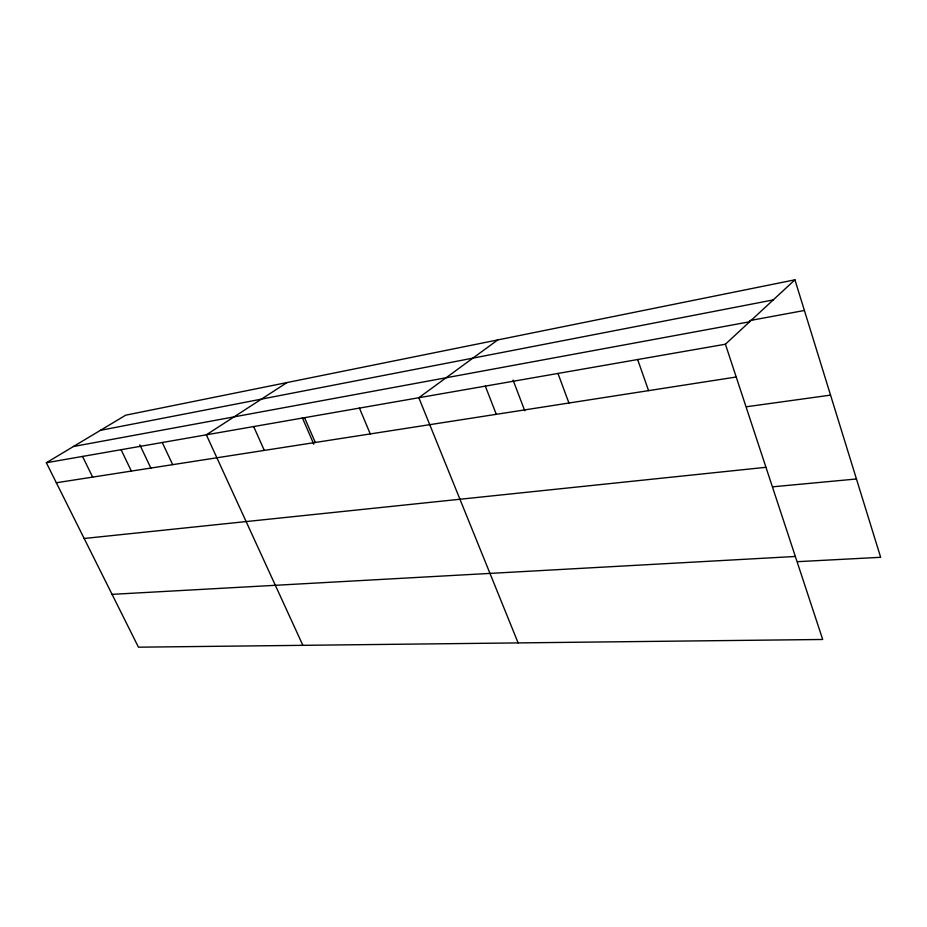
<?xml version="1.0" encoding="UTF-8"?>
<svg xmlns="http://www.w3.org/2000/svg" width="927" height="927" viewBox="0 0 927 927"><rect width="100%" height="100%" fill="white"/><g stroke="black" fill="none" stroke-linecap="round" stroke-linejoin="round"><path stroke-width="1.39" d="M725.412 344.218L822.701 639.479L138.447 647.185L46.35 462.747L725.412 344.218L794.926 279.815L880.65 557.301L797.869 561.658M497.741 339.931L418.83 397.729L518.123 642.909M287.034 382.55L206.35 434.821L302.874 645.331M46.35 462.747L125.713 415.18L794.926 279.815M100.429 430.337L773.234 299.919M749.723 320.591L804.404 310.475M73.465 446.501L749.63 321.785M56.338 482.758L736.212 376.999M746.838 406.71L830.546 395.122M84.172 538.483L765.969 467.301M773.199 486.768L856.455 478.981M112.074 594.358L795.343 556.467M82.526 456.432L92.665 477.104M121.089 449.699L131.356 471.09M139.815 444.844L150.985 468.344M162.271 442.515L172.677 464.659M253.662 426.559L264.299 450.406M304.543 417.683L315.296 442.48M302.306 417.718L313.813 444.207M359.433 408.1L370.279 433.929M485.331 386.13L496.293 414.323M513.071 380.105L524.775 410.777M557.973 373.442L568.935 403.025M637.649 359.537L648.564 390.638"/></g></svg>
